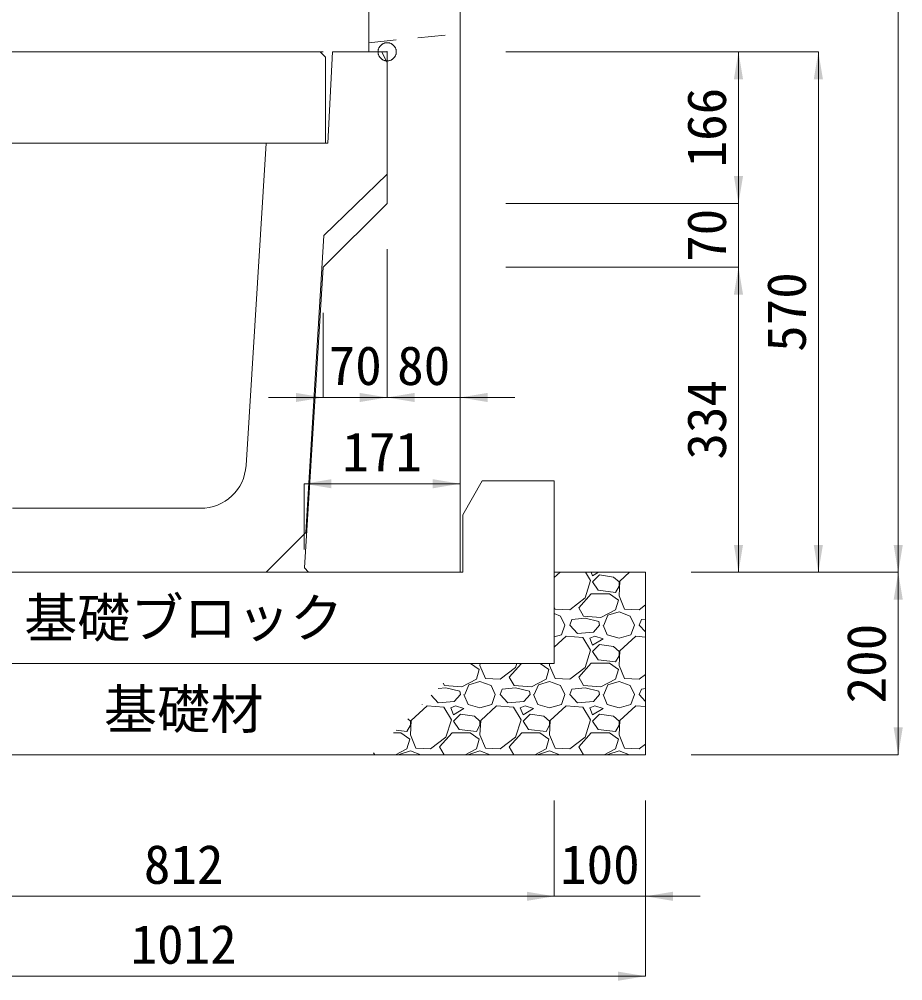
# Model space of a CAD drawing. Units: millimetres at full size, sheet at 1:40. Extents: x 206103 to 244503, y 883348 to 903496.
# Drawn here: x 217988 to 218956, y 890601 to 891654 of the extents above; entities that cross this region are included whole.
import ezdxf
from ezdxf.enums import TextEntityAlignment as Align

# ---------------------------------------------------------------- set-up
doc = ezdxf.new("R2010")
doc.units = ezdxf.units.MM
doc.header["$LTSCALE"] = 40
doc.header["$PDMODE"] = 32
doc.header["$PDSIZE"] = 20
doc.linetypes.add('USER1', pattern=[28.575, 19.05, -3.175, 3.175, -3.175])
doc.linetypes.add('USER2', pattern=[1.35, 0.75, -0.6])
for name, color, linetype, lineweight in [('パネックスKUS', 2, 'Continuous', 20), ('基礎ブロック', 2, 'Continuous', 13), ('基礎材', 7, 'Continuous', 15), ('寸法線', 7, 'Continuous', 13), ('本体', 2, 'Continuous', 13), ('補助線', 8, 'USER1', 13), ('ﾊｯﾁﾝｸﾞ', 7, 'Continuous', 5)]:
    doc.layers.add(name, color=color, linetype=linetype, lineweight=lineweight)
doc.layers.add('文字', color=7, linetype='Continuous')
doc.styles.add('ＭＳ ゴシック', font='')
doc.styles.get('ＭＳ ゴシック').set_extended_font_data('MS Gothic')

# ---------------------------------------------------------------- blocks, each defined once
blk = doc.blocks.new('filled_arrow')
at = {"color": 0, "linetype": 'Continuous', "lineweight": -2}
blk.add_solid([(7.5, 1.25), (0, 0), (7.5, -1.25)], dxfattribs=at)

msp = doc.modelspace()

# ---------------------------------------------------------------- linework, layer by layer
at = {"layer": 'パネックスKUS'}
for p, q in [((218371.16, 892413.33), (218371.16, 891618.33)), ((218471.16, 891048.33), (218471.16, 892418.33)), ((218371.16, 891618.33), (218391.16, 891618.33)), ((218391.16, 891618.33), (218391.16, 891452.33)), ((218391.16, 891452.33), (218321.16, 891382.33)), ((218321.16, 891382.33), (218300.47, 891053.32)), ((218305.16, 891048.33), (218300.47, 891053.32)), ((218305.16, 891048.33), (218471.16, 891048.33))]:
    msp.add_line(p, q, dxfattribs=at)
at = {"layer": 'パネックスKUS', "linetype": 'USER2', "lineweight": 9}
msp.add_line((218371.16, 891628.33), (218471.16, 891638.33), dxfattribs=at)
at = {"layer": '基礎ブロック'}
for p, q in [((218495.21, 891148.33), (218474.21, 891111.33)), ((218574.21, 891148.33), (218495.21, 891148.33)), ((218574.21, 891048.33), (218574.21, 891148.33)), ((218474.21, 891111.33), (218474.21, 891048.33)), ((218474.21, 891048.33), (217862.21, 891048.33)), ((218574.21, 891048.33), (218574.21, 890948.33)), ((217762.21, 890948.33), (218574.21, 890948.33))]:
    msp.add_line(p, q, dxfattribs=at)
at = {"layer": '基礎材', "lineweight": 13}
msp.add_line((218674.21, 891048.33), (218574.21, 891048.33), dxfattribs=at)
at = {"layer": '基礎材'}
for p, q in [((218674.21, 890848.33), (218674.21, 891048.33)), ((217662.21, 890848.33), (218674.21, 890848.33))]:
    msp.add_line(p, q, dxfattribs=at)
at = {"layer": '寸法線'}
for p, q in [((218951.05, 891048.33), (218951.05, 892418.33)), ((218321.16, 891618.33), (217865.21, 891618.33)), ((218521.16, 891618.33), (218863.55, 891618.33)), ((218521.16, 891618.33), (218776.05, 891618.33)), ((218776.05, 891618.33), (218776.05, 891452.33)), ((218863.55, 891618.33), (218863.55, 891048.33)), ((218776.05, 891512.33), (218776.05, 891322.33)), ((218521.16, 891452.33), (218776.05, 891452.33)), ((218521.16, 891452.33), (218776.05, 891452.33)), ((218391.16, 891402.33), (218391.16, 891239.74)), ((218391.16, 891402.33), (218391.16, 891239.74)), ((218471.16, 891402.33), (218471.16, 891239.74)), ((218521.16, 891382.33), (218776.05, 891382.33)), ((218521.16, 891382.33), (218776.05, 891382.33)), ((218776.05, 891382.33), (218776.05, 891048.33)), ((218321.16, 891332.33), (218321.16, 891239.74)), ((218451.16, 891239.74), (218261.16, 891239.74)), ((218331.16, 891239.74), (218531.16, 891239.74)), ((218300.16, 891145.25), (218471.16, 891145.25)), ((218300.16, 891073.33), (218300.16, 891145.25)), ((218471.16, 891073.33), (218471.16, 891145.25)), ((218724.21, 891048.33), (218951.05, 891048.33)), ((218724.21, 891048.33), (218863.55, 891048.33)), ((218724.21, 891048.33), (218776.05, 891048.33)), ((218724.21, 891048.33), (218951.05, 891048.33)), ((218951.05, 891048.33), (218951.05, 890848.33)), ((218724.21, 890848.33), (218951.05, 890848.33)), ((218574.21, 890798.33), (218574.21, 890693.39)), ((218574.21, 890798.33), (218574.21, 890693.39)), ((218674.21, 890798.33), (218674.21, 890693.39)), ((218674.21, 890798.33), (218674.21, 890605.89)), ((217762.21, 890693.39), (218574.21, 890693.39)), ((218514.21, 890693.39), (218734.21, 890693.39)), ((218674.21, 890605.89), (217662.21, 890605.89))]:
    msp.add_line(p, q, dxfattribs=at)
at = {"layer": '本体'}
for p, q in [((218331.16, 891618.33), (218326.16, 891518.33)), ((218331.16, 891618.33), (218385.16, 891618.33)), ((218391.16, 891606.33), (218385.16, 891618.33)), ((218391.16, 891606.33), (218391.16, 891484.33)), ((218258.66, 891518.33), (218236.59, 891165.21)), ((218258.66, 891518.33), (218326.16, 891518.33)), ((218391.16, 891484.33), (218321.66, 891417.33)), ((218321.66, 891417.33), (218302.05, 891091.73)), ((217980.63, 891118.33), (218186.68, 891118.33)), ((218258.66, 891048.33), (218302.05, 891091.73)), ((217908.66, 891048.33), (218258.66, 891048.33))]:
    msp.add_line(p, q, dxfattribs=at)
at = {"layer": '本体', "lineweight": 20}
msp.add_lwpolyline([(217843.66, 891518.33), (217843.66, 891612.33), (217849.66, 891618.33), (218317.66, 891618.33), (218323.66, 891612.33), (218323.66, 891518.33)], close=True, dxfattribs=at)
at = {"layer": '本体'}
msp.add_arc((218186.68, 891168.33), 50, 270, 356.42367, dxfattribs=at)
at = {"layer": '補助線'}
msp.add_point((218391.16, 891618.33), dxfattribs=at)
at = {"layer": 'ﾊｯﾁﾝｸﾞ'}
for p, q in [((218580.59, 891048.33), (218574.21, 891042.5)), ((218614, 891039.25), (218608.46, 891048.33)), ((218614.79, 891048.33), (218616.29, 891044.58)), ((218616.29, 891044.58), (218622.53, 891048.33)), ((218623.91, 891045.35), (218616.29, 891037.73)), ((218639.15, 891043.06), (218623.91, 891045.35)), ((218645.25, 891037.73), (218639.15, 891043.06)), ((218656.79, 891048.33), (218646.01, 891038.49)), ((218607.91, 891020.2), (218614, 891039.25)), ((218616.29, 891037.73), (218622.39, 891028.58)), ((218641.44, 891026.3), (218645.25, 891033.15)), ((218646.01, 891038.49), (218645.25, 891022.49)), ((218645.25, 891033.15), (218645.25, 891037.73)), ((218601.05, 891009.53), (218614.77, 891024.77)), ((218614.77, 891024.77), (218634.58, 891024.77)), ((218622.39, 891028.58), (218641.44, 891026.3)), ((218634.58, 891024.77), (218644.48, 891017.91)), ((218645.25, 891022.49), (218651.34, 891008.01)), ((218591.14, 891007.25), (218607.91, 891020.2)), ((218644.48, 891017.91), (218641.44, 891007.25)), ((218667.34, 891007.25), (218674.21, 891012.55)), ((218574.21, 891010.23), (218575.14, 891008.01)), ((218574.21, 891003.03), (218581.24, 891000.39)), ((218575.14, 891008.01), (218591.14, 891007.25)), ((218581.24, 891000.39), (218585.81, 890990.48)), ((218606.38, 891000.39), (218601.05, 891009.53)), ((218625.43, 890998.86), (218606.38, 891000.39)), ((218641.44, 891007.25), (218625.43, 890998.86)), ((218628.48, 890990.48), (218633.05, 891001.15)), ((218633.05, 891001.15), (218645.25, 891004.96)), ((218645.25, 891004.96), (218657.44, 891000.39)), ((218651.34, 891008.01), (218667.34, 891007.25)), ((218657.44, 891000.39), (218662.01, 890990.48)), ((218582, 890979.81), (218585.81, 890990.48)), ((218591.14, 890990.48), (218593.43, 890996.58)), ((218599.53, 890981.34), (218591.14, 890990.48)), ((218607.91, 890998.1), (218593.43, 890996.58)), ((218623.15, 890994.29), (218607.91, 890998.1)), ((218623.91, 890990.48), (218617.05, 890982.86)), ((218623.91, 890990.48), (218623.15, 890994.29)), ((218627.72, 890990.48), (218632.29, 890979.81)), ((218658.2, 890979.81), (218662.01, 890990.48)), ((218667.34, 890990.48), (218669.63, 890996.58)), ((218674.21, 890983), (218667.34, 890990.48)), ((218674.21, 890997.06), (218669.63, 890996.58)), ((218574.21, 890977.52), (218582, 890979.81)), ((218617.05, 890982.86), (218599.53, 890981.34)), ((218632.29, 890979.81), (218645.25, 890976)), ((218645.25, 890976), (218658.2, 890979.81)), ((218587.33, 890978.29), (218574.21, 890966.3)), ((218605.62, 890976.77), (218587.33, 890978.29)), ((218614, 890963.05), (218605.62, 890976.77)), ((218618.58, 890978.29), (218613.24, 890976)), ((218613.24, 890976), (218616.29, 890968.38)), ((218616.29, 890968.38), (218627.72, 890975.24)), ((218623.91, 890969.15), (218616.29, 890961.53)), ((218627.72, 890975.24), (218618.58, 890978.29)), ((218639.15, 890966.86), (218623.91, 890969.15)), ((218663.53, 890978.29), (218646.01, 890962.29)), ((218674.21, 890977.4), (218663.53, 890978.29)), ((218607.91, 890944), (218614, 890963.05)), ((218616.29, 890961.53), (218622.39, 890952.38)), ((218645.25, 890961.53), (218639.15, 890966.86)), ((218646.01, 890962.29), (218645.25, 890946.29)), ((218645.25, 890956.95), (218645.25, 890961.53)), ((218482.53, 890948.33), (218492.08, 890941.71)), ((218492.94, 890948.33), (218492.85, 890946.29)), ((218524.85, 890933.33), (218538.35, 890948.33)), ((218531.71, 890944), (218533.09, 890948.33)), ((218558.73, 890948.33), (218568.28, 890941.71)), ((218569.14, 890948.33), (218569.05, 890946.29)), ((218601.05, 890933.33), (218614.77, 890948.57)), ((218614.77, 890948.57), (218634.58, 890948.57)), ((218622.39, 890952.38), (218641.44, 890950.1)), ((218634.58, 890948.57), (218644.48, 890941.71)), ((218641.44, 890950.1), (218645.25, 890956.95)), ((218492.08, 890941.71), (218489.04, 890931.05)), ((218492.85, 890946.29), (218498.94, 890931.81)), ((218514.94, 890931.05), (218531.71, 890944)), ((218568.28, 890941.71), (218565.24, 890931.05)), ((218569.05, 890946.29), (218575.14, 890931.81)), ((218591.14, 890931.05), (218607.91, 890944)), ((218644.48, 890941.71), (218641.44, 890931.05)), ((218645.25, 890946.29), (218651.34, 890931.81)), ((218453.98, 890924.19), (218452.54, 890926.66)), ((218489.04, 890931.05), (218473.03, 890922.66)), ((218480.65, 890924.95), (218492.85, 890928.76)), ((218492.85, 890928.76), (218505.04, 890924.19)), ((218498.94, 890931.81), (218514.94, 890931.05)), ((218530.18, 890924.19), (218524.85, 890933.33)), ((218565.24, 890931.05), (218549.23, 890922.66)), ((218556.85, 890924.95), (218569.05, 890928.76)), ((218569.05, 890928.76), (218581.24, 890924.19)), ((218575.14, 890931.81), (218591.14, 890931.05)), ((218606.38, 890924.19), (218601.05, 890933.33)), ((218641.44, 890931.05), (218625.43, 890922.66)), ((218633.05, 890924.95), (218645.25, 890928.76)), ((218645.25, 890928.76), (218657.44, 890924.19)), ((218651.34, 890931.81), (218667.34, 890931.05)), ((218667.34, 890931.05), (218674.21, 890936.35)), ((218455.51, 890921.9), (218446.87, 890920.99)), ((218473.03, 890922.66), (218453.98, 890924.19)), ((218470.75, 890918.09), (218455.51, 890921.9)), ((218471.51, 890914.28), (218470.75, 890918.09)), ((218476.08, 890914.28), (218480.65, 890924.95)), ((218505.04, 890924.19), (218509.61, 890914.28)), ((218514.94, 890914.28), (218517.23, 890920.38)), ((218531.71, 890921.9), (218517.23, 890920.38)), ((218549.23, 890922.66), (218530.18, 890924.19)), ((218546.95, 890918.09), (218531.71, 890921.9)), ((218547.71, 890914.28), (218546.95, 890918.09)), ((218552.28, 890914.28), (218556.85, 890924.95)), ((218581.24, 890924.19), (218585.81, 890914.28)), ((218591.14, 890914.28), (218593.43, 890920.38)), ((218607.91, 890921.9), (218593.43, 890920.38)), ((218625.43, 890922.66), (218606.38, 890924.19)), ((218623.15, 890918.09), (218607.91, 890921.9)), ((218623.91, 890914.28), (218623.15, 890918.09)), ((218628.48, 890914.28), (218633.05, 890924.95)), ((218657.44, 890924.19), (218662.01, 890914.28)), ((218667.34, 890914.28), (218669.63, 890920.38)), ((218674.21, 890920.86), (218669.63, 890920.38)), ((218447.13, 890905.14), (218439.42, 890913.54)), ((218464.65, 890906.66), (218447.13, 890905.14)), ((218471.51, 890914.28), (218464.65, 890906.66)), ((218475.32, 890914.28), (218479.89, 890903.61)), ((218505.8, 890903.61), (218509.61, 890914.28)), ((218523.33, 890905.14), (218514.94, 890914.28)), ((218540.85, 890906.66), (218523.33, 890905.14)), ((218547.71, 890914.28), (218540.85, 890906.66)), ((218551.52, 890914.28), (218556.09, 890903.61)), ((218582, 890903.61), (218585.81, 890914.28)), ((218599.53, 890905.14), (218591.14, 890914.28)), ((218617.05, 890906.66), (218599.53, 890905.14)), ((218623.91, 890914.28), (218617.05, 890906.66)), ((218627.72, 890914.28), (218632.29, 890903.61)), ((218658.2, 890903.61), (218662.01, 890914.28)), ((218674.21, 890906.8), (218667.34, 890914.28)), ((218434.93, 890902.09), (218417.41, 890886.09)), ((218429.44, 890903.57), (218429.6, 890903.61)), ((218429.6, 890903.61), (218429.66, 890903.79)), ((218453.22, 890900.57), (218434.93, 890902.09)), ((218461.6, 890886.85), (218453.22, 890900.57)), ((218466.18, 890902.09), (218460.84, 890899.8)), ((218460.84, 890899.8), (218463.89, 890892.18)), ((218463.89, 890892.18), (218475.32, 890899.04)), ((218475.32, 890899.04), (218466.18, 890902.09)), ((218479.89, 890903.61), (218492.85, 890899.8)), ((218492.85, 890899.8), (218505.8, 890903.61)), ((218511.13, 890902.09), (218493.61, 890886.09)), ((218529.42, 890900.57), (218511.13, 890902.09)), ((218537.8, 890886.85), (218529.42, 890900.57)), ((218542.38, 890902.09), (218537.04, 890899.8)), ((218537.04, 890899.8), (218540.09, 890892.18)), ((218540.09, 890892.18), (218551.52, 890899.04)), ((218551.52, 890899.04), (218542.38, 890902.09)), ((218556.09, 890903.61), (218569.05, 890899.8)), ((218569.05, 890899.8), (218582, 890903.61)), ((218587.33, 890902.09), (218569.81, 890886.09)), ((218605.62, 890900.57), (218587.33, 890902.09)), ((218614, 890886.85), (218605.62, 890900.57)), ((218618.58, 890902.09), (218613.24, 890899.8)), ((218613.24, 890899.8), (218616.29, 890892.18)), ((218616.29, 890892.18), (218627.72, 890899.04)), ((218627.72, 890899.04), (218618.58, 890902.09)), ((218632.29, 890903.61), (218645.25, 890899.8)), ((218645.25, 890899.8), (218658.2, 890903.61)), ((218663.53, 890902.09), (218646.01, 890886.09)), ((218674.21, 890901.2), (218663.53, 890902.09)), ((218416.65, 890885.33), (218413.74, 890887.87)), ((218417.41, 890886.09), (218416.65, 890870.09)), ((218416.65, 890880.75), (218416.65, 890885.33)), ((218455.51, 890867.8), (218461.6, 890886.85)), ((218471.51, 890892.95), (218463.89, 890885.33)), ((218463.89, 890885.33), (218469.99, 890876.18)), ((218486.75, 890890.66), (218471.51, 890892.95)), ((218492.85, 890885.33), (218486.75, 890890.66)), ((218493.61, 890886.09), (218492.85, 890870.09)), ((218492.85, 890880.75), (218492.85, 890885.33)), ((218531.71, 890867.8), (218537.8, 890886.85)), ((218547.71, 890892.95), (218540.09, 890885.33)), ((218540.09, 890885.33), (218546.19, 890876.18)), ((218562.95, 890890.66), (218547.71, 890892.95)), ((218569.05, 890885.33), (218562.95, 890890.66)), ((218569.81, 890886.09), (218569.05, 890870.09)), ((218569.05, 890880.75), (218569.05, 890885.33)), ((218607.91, 890867.8), (218614, 890886.85)), ((218623.91, 890892.95), (218616.29, 890885.33)), ((218616.29, 890885.33), (218622.39, 890876.18)), ((218639.15, 890890.66), (218623.91, 890892.95)), ((218645.25, 890885.33), (218639.15, 890890.66)), ((218646.01, 890886.09), (218645.25, 890870.09)), ((218645.25, 890880.75), (218645.25, 890885.33)), ((218401.17, 890875.3), (218412.84, 890873.9)), ((218412.84, 890873.9), (218416.65, 890880.75)), ((218469.99, 890876.18), (218489.04, 890873.9)), ((218489.04, 890873.9), (218492.85, 890880.75)), ((218546.19, 890876.18), (218565.24, 890873.9)), ((218565.24, 890873.9), (218569.05, 890880.75)), ((218622.39, 890876.18), (218641.44, 890873.9)), ((218641.44, 890873.9), (218645.25, 890880.75)), ((218398.25, 890872.37), (218405.98, 890872.37)), ((218405.98, 890872.37), (218415.88, 890865.51)), ((218415.88, 890865.51), (218412.84, 890854.85)), ((218416.65, 890870.09), (218422.74, 890855.61)), ((218438.74, 890854.85), (218455.51, 890867.8)), ((218448.65, 890857.13), (218462.37, 890872.37)), ((218462.37, 890872.37), (218482.18, 890872.37)), ((218482.18, 890872.37), (218492.08, 890865.51)), ((218492.08, 890865.51), (218489.04, 890854.85)), ((218492.85, 890870.09), (218498.94, 890855.61)), ((218514.94, 890854.85), (218531.71, 890867.8)), ((218524.85, 890857.13), (218538.57, 890872.37)), ((218538.57, 890872.37), (218558.38, 890872.37)), ((218558.38, 890872.37), (218568.28, 890865.51)), ((218568.28, 890865.51), (218565.24, 890854.85)), ((218569.05, 890870.09), (218575.14, 890855.61)), ((218591.14, 890854.85), (218607.91, 890867.8)), ((218601.05, 890857.13), (218614.77, 890872.37)), ((218614.77, 890872.37), (218634.58, 890872.37)), ((218634.58, 890872.37), (218644.48, 890865.51)), ((218644.48, 890865.51), (218641.44, 890854.85)), ((218645.25, 890870.09), (218651.34, 890855.61)), ((218412.84, 890854.85), (218400.4, 890848.33)), ((218422.74, 890855.61), (218438.74, 890854.85)), ((218453.79, 890848.33), (218448.65, 890857.13)), ((218489.04, 890854.85), (218476.6, 890848.33)), ((218498.94, 890855.61), (218514.94, 890854.85)), ((218529.99, 890848.33), (218524.85, 890857.13)), ((218565.24, 890854.85), (218552.8, 890848.33)), ((218575.14, 890855.61), (218591.14, 890854.85)), ((218606.19, 890848.33), (218601.05, 890857.13)), ((218641.44, 890854.85), (218629, 890848.33)), ((218651.34, 890855.61), (218667.34, 890854.85)), ((218667.34, 890854.85), (218674.21, 890860.15)), ((218377.59, 890848.33), (218376.34, 890850.46)), ((218404.28, 890848.33), (218404.45, 890848.75)), ((218404.45, 890848.75), (218416.65, 890852.56)), ((218416.65, 890852.56), (218427.93, 890848.33)), ((218480.48, 890848.33), (218480.65, 890848.75)), ((218480.65, 890848.75), (218492.85, 890852.56)), ((218492.85, 890852.56), (218504.13, 890848.33)), ((218556.68, 890848.33), (218556.85, 890848.75)), ((218556.85, 890848.75), (218569.05, 890852.56)), ((218569.05, 890852.56), (218580.33, 890848.33)), ((218632.88, 890848.33), (218633.05, 890848.75)), ((218633.05, 890848.75), (218645.25, 890852.56)), ((218645.25, 890852.56), (218656.53, 890848.33))]:
    msp.add_line(p, q, dxfattribs=at)

# ---------------------------------------------------------------- block references
at = {"layer": '寸法線', "xscale": 4, "yscale": 4}
for p, rotation in [((218776.05, 891618.33), 270), ((218863.55, 891618.33), 270), ((218776.05, 891452.33), 90), ((218776.05, 891452.33), 90), ((218776.05, 891382.33), 270), ((218776.05, 891382.33), 270), ((218321.16, 891239.74), 180), ((218391.16, 891239.74), 180), ((218471.16, 891145.25), 180), ((218776.05, 891048.33), 90), ((218863.55, 891048.33), 90), ((218951.05, 891048.33), 90), ((218951.05, 891048.33), 270), ((218951.05, 890848.33), 90), ((218574.21, 890693.39), 180), ((218574.21, 890693.39), 180), ((218674.21, 890605.89), 180)]:
    msp.add_blockref('filled_arrow', p, dxfattribs=dict(at, rotation=rotation))
for p in [(218391.16, 891239.74), (218471.16, 891239.74), (218300.16, 891145.25), (218674.21, 890693.39)]:
    msp.add_blockref('filled_arrow', p, dxfattribs=at)

# ---------------------------------------------------------------- texts
at = {"layer": '寸法線', "style": 'ＭＳ ゴシック'}
for s, p in [('166', (218741.05, 891535.33)), ('70', (218741.05, 891417.33)), ('570', (218828.55, 891333.33)), ('334', (218741.05, 891215.33)), ('200', (218916.05, 890948.33))]:
    msp.add_text(s, height=42.72, rotation=90, dxfattribs=at).set_placement(p, align=Align.MIDDLE_CENTER)
for s, p in [('70', (218356.16, 891274.74)), ('80', (218431.16, 891274.74)), ('171', (218385.66, 891180.25)), ('812', (218168.21, 890728.39)), ('100', (218624.21, 890728.39)), ('1012', (218168.21, 890640.89))]:
    msp.add_text(s, height=42.72, dxfattribs=at).set_placement(p, align=Align.MIDDLE_CENTER)
at = {"layer": '文字', "style": 'ＭＳ ゴシック'}
for s, p in [('基礎ブロック', (218168.21, 890998.33)), ('基礎材', (218168.21, 890898.33))]:
    msp.add_text(s, height=42.72, dxfattribs=at).set_placement(p, align=Align.MIDDLE_CENTER)

doc.saveas('drawing.dxf')
